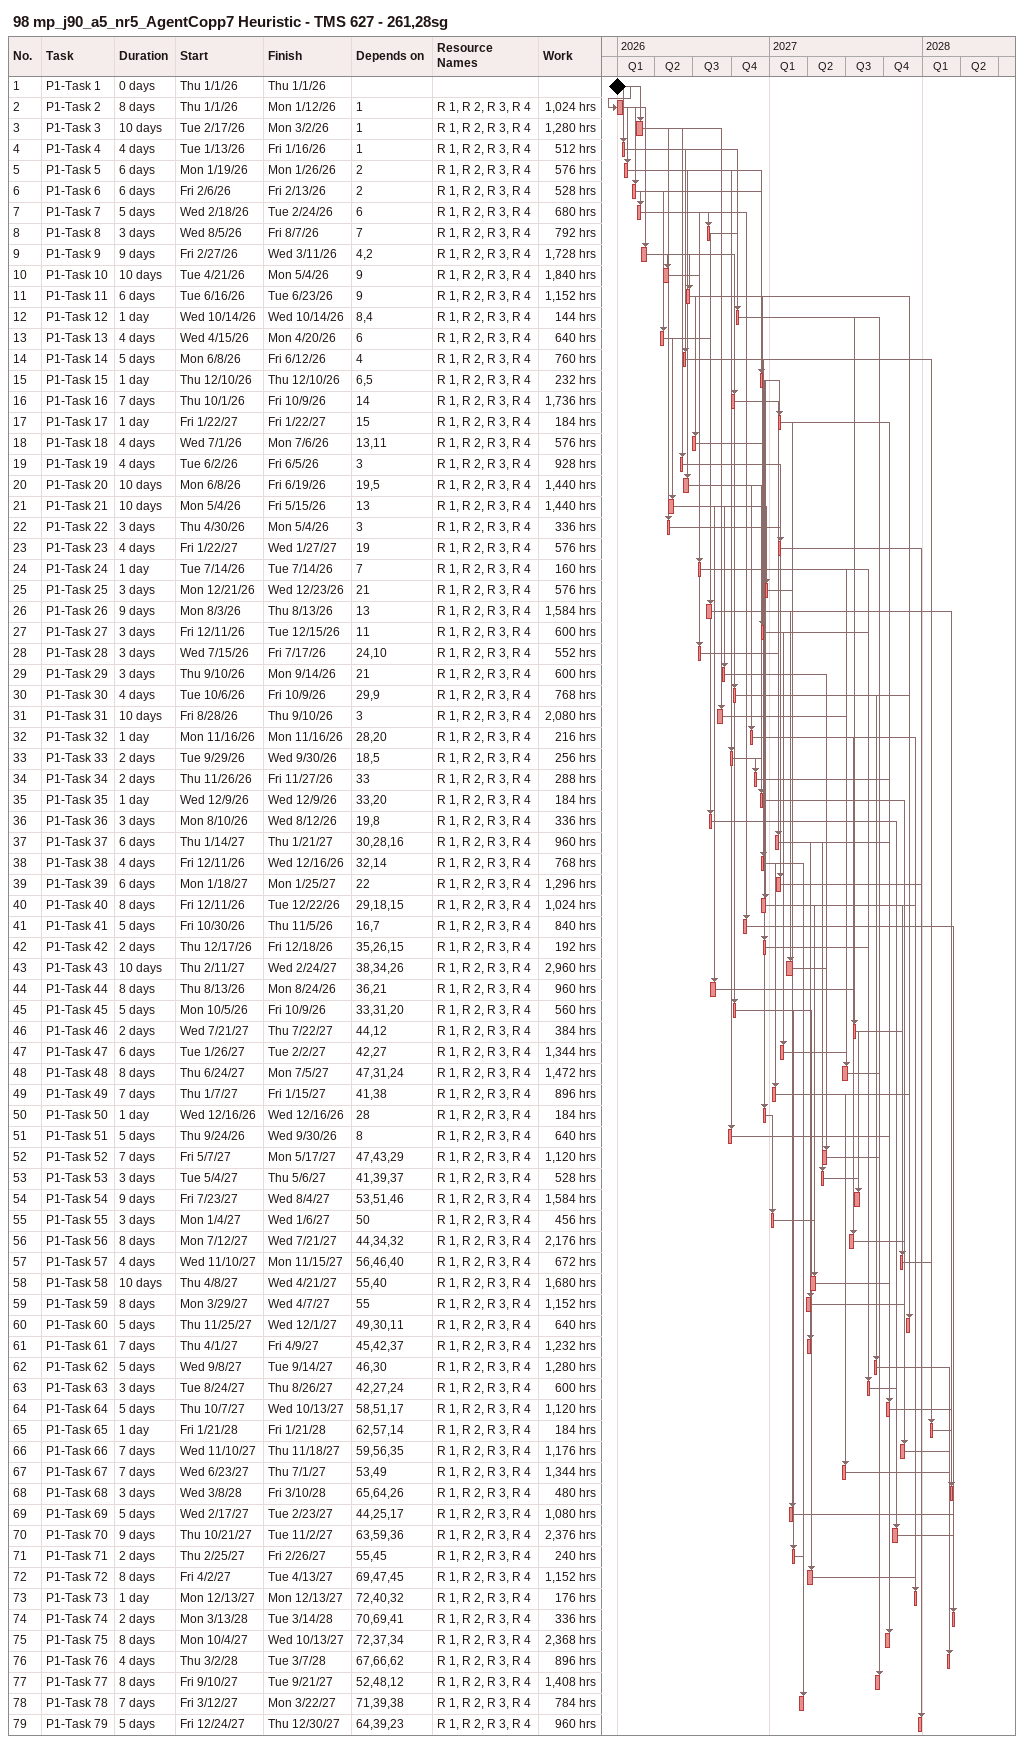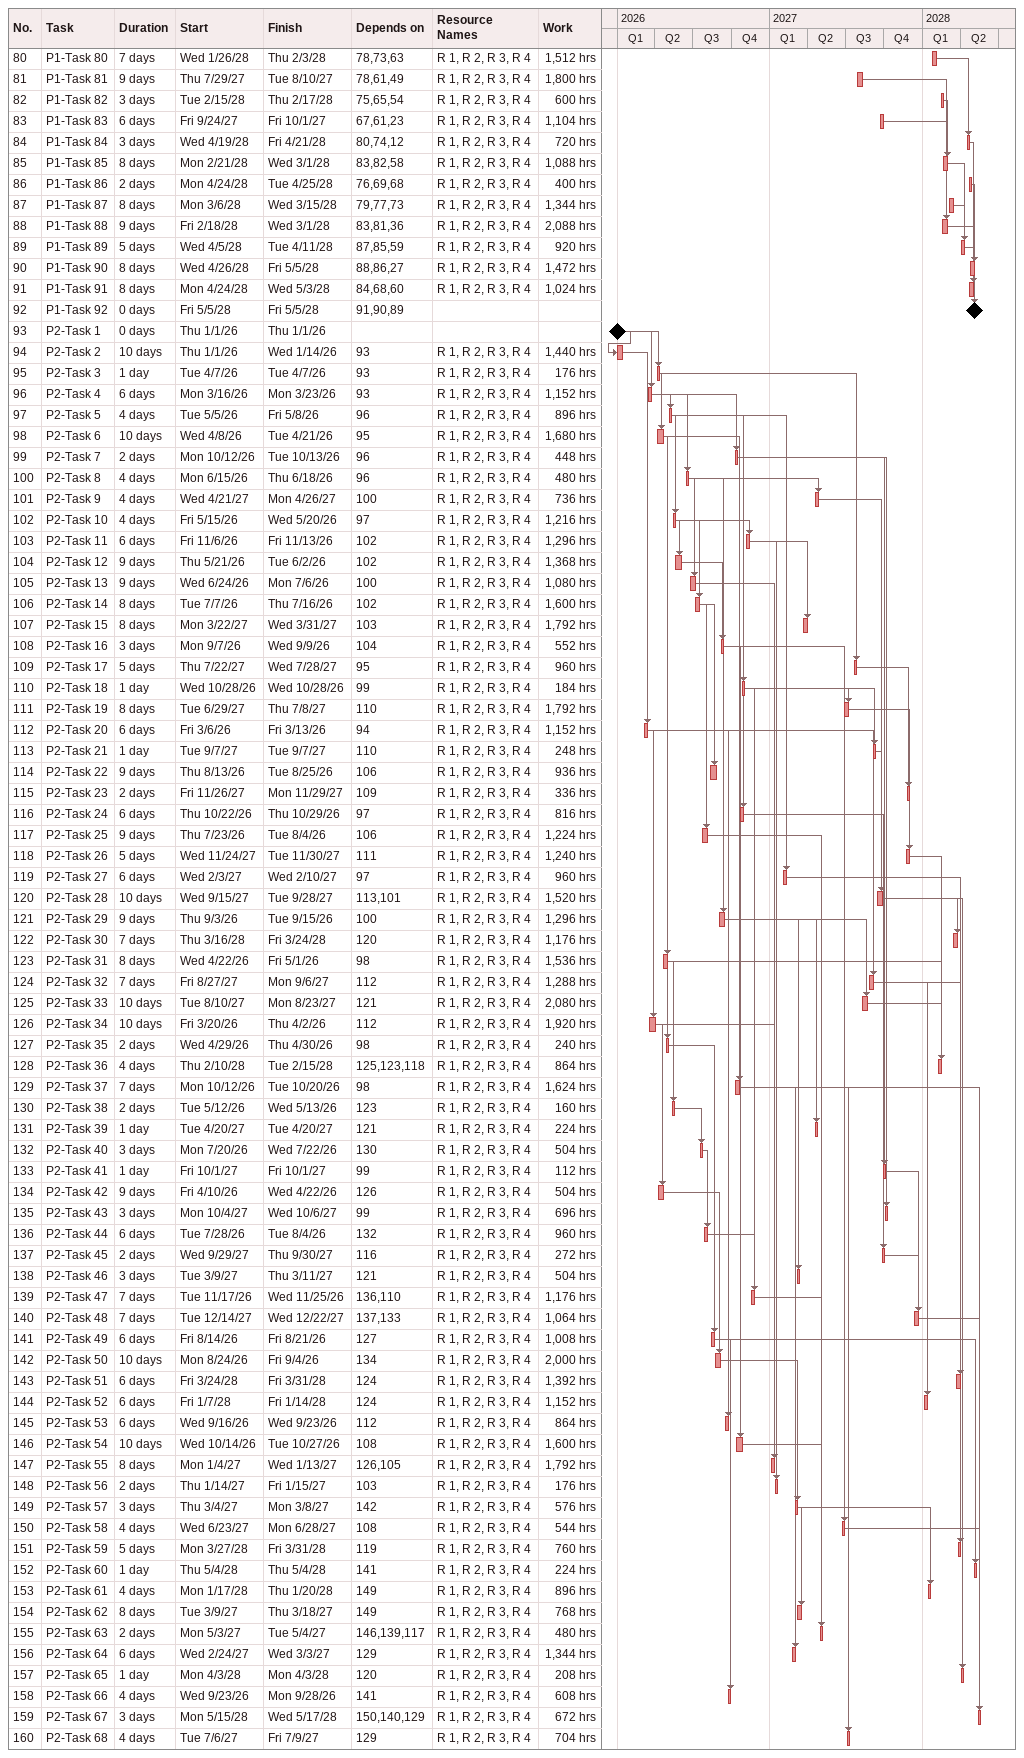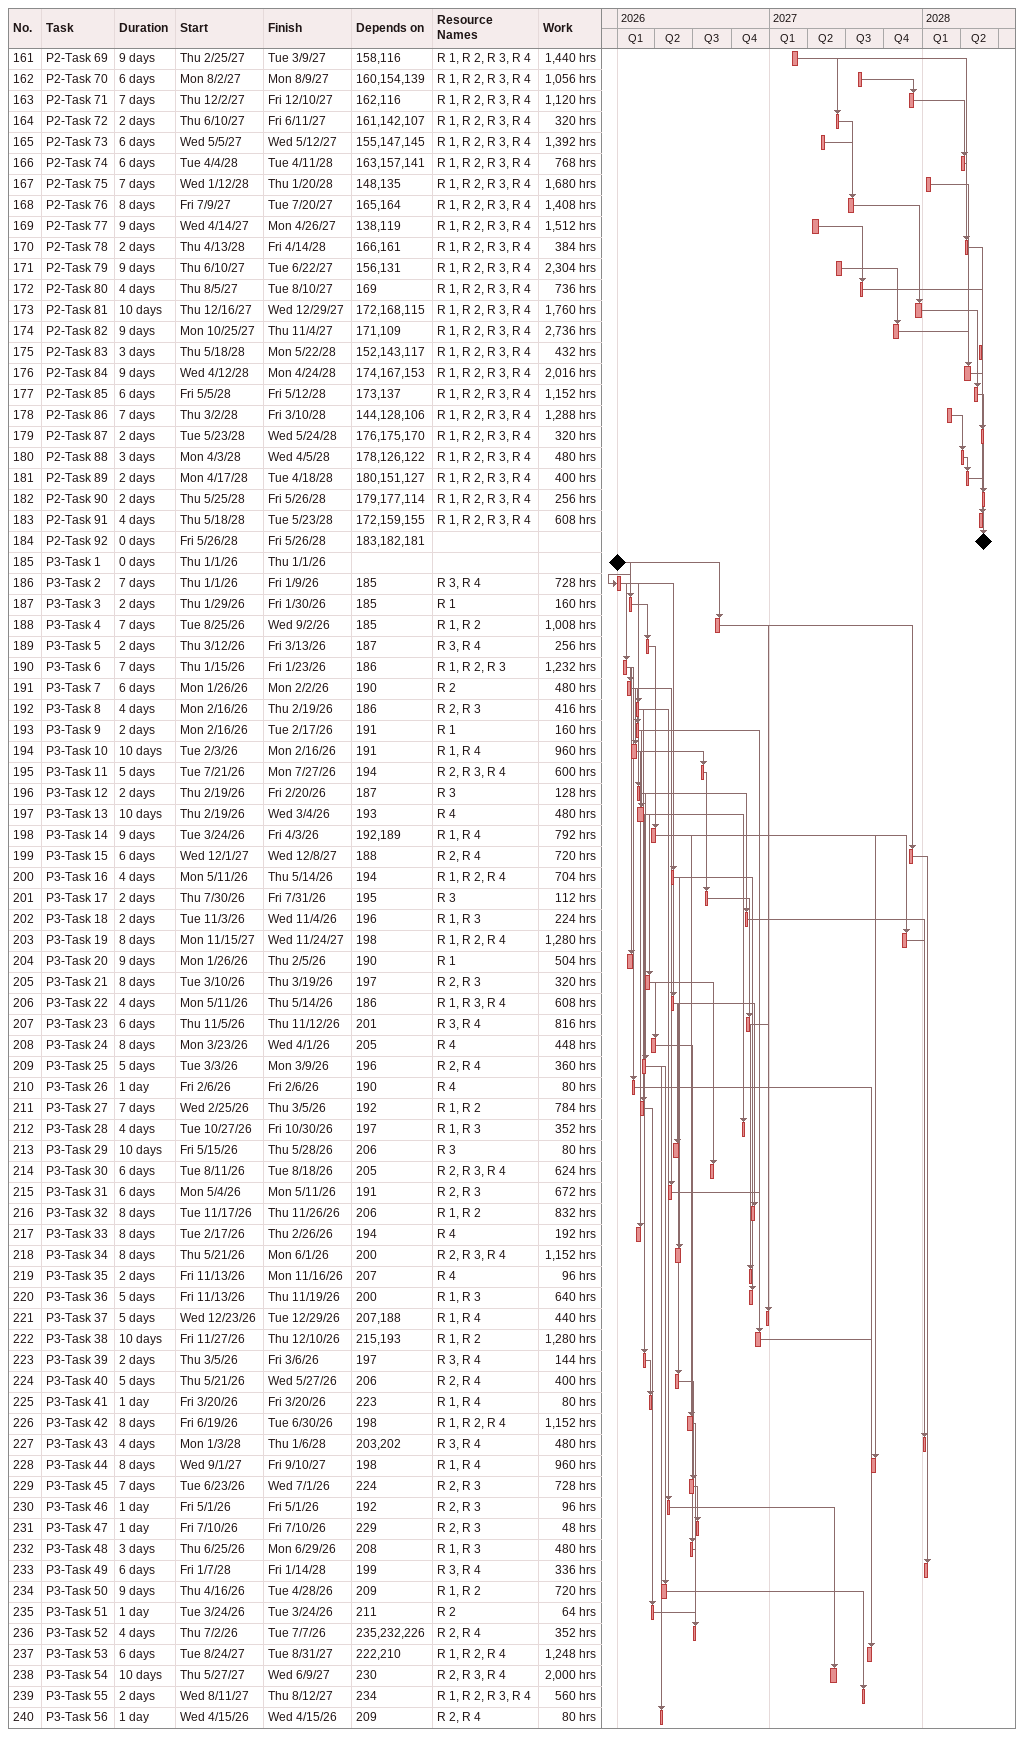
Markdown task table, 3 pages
98 mp_j90_a5_nr5_AgentCopp7 Heuristic - TMS 627 - 261,28sg

| ID | Task | Duration | Start | Finish | Predecessors | Resources | Work (h) |
|---|---|---|---|---|---|---|---|
| 1 | P1-Task 1 | 0d | 2026-01-01 | 2026-01-01 |  |  |  |
| 2 | P1-Task 2 | 8d | 2026-01-01 | 2026-01-12 | 1 | R 1, R 2, R 3, R 4 | 1024 |
| 3 | P1-Task 3 | 10d | 2026-02-17 | 2026-03-02 | 1 | R 1, R 2, R 3, R 4 | 1280 |
| 4 | P1-Task 4 | 4d | 2026-01-13 | 2026-01-16 | 1 | R 1, R 2, R 3, R 4 | 512 |
| 5 | P1-Task 5 | 6d | 2026-01-19 | 2026-01-26 | 2 | R 1, R 2, R 3, R 4 | 576 |
| 6 | P1-Task 6 | 6d | 2026-02-06 | 2026-02-13 | 2 | R 1, R 2, R 3, R 4 | 528 |
| 7 | P1-Task 7 | 5d | 2026-02-18 | 2026-02-24 | 6 | R 1, R 2, R 3, R 4 | 680 |
| 8 | P1-Task 8 | 3d | 2026-08-05 | 2026-08-07 | 7 | R 1, R 2, R 3, R 4 | 792 |
| 9 | P1-Task 9 | 9d | 2026-02-27 | 2026-03-11 | 4, 2 | R 1, R 2, R 3, R 4 | 1728 |
| 10 | P1-Task 10 | 10d | 2026-04-21 | 2026-05-04 | 9 | R 1, R 2, R 3, R 4 | 1840 |
| 11 | P1-Task 11 | 6d | 2026-06-16 | 2026-06-23 | 9 | R 1, R 2, R 3, R 4 | 1152 |
| 12 | P1-Task 12 | 1d | 2026-10-14 | 2026-10-14 | 8, 4 | R 1, R 2, R 3, R 4 | 144 |
| 13 | P1-Task 13 | 4d | 2026-04-15 | 2026-04-20 | 6 | R 1, R 2, R 3, R 4 | 640 |
| 14 | P1-Task 14 | 5d | 2026-06-08 | 2026-06-12 | 4 | R 1, R 2, R 3, R 4 | 760 |
| 15 | P1-Task 15 | 1d | 2026-12-10 | 2026-12-10 | 6, 5 | R 1, R 2, R 3, R 4 | 232 |
| 16 | P1-Task 16 | 7d | 2026-10-01 | 2026-10-09 | 14 | R 1, R 2, R 3, R 4 | 1736 |
| 17 | P1-Task 17 | 1d | 2027-01-22 | 2027-01-22 | 15 | R 1, R 2, R 3, R 4 | 184 |
| 18 | P1-Task 18 | 4d | 2026-07-01 | 2026-07-06 | 13, 11 | R 1, R 2, R 3, R 4 | 576 |
| 19 | P1-Task 19 | 4d | 2026-06-02 | 2026-06-05 | 3 | R 1, R 2, R 3, R 4 | 928 |
| 20 | P1-Task 20 | 10d | 2026-06-08 | 2026-06-19 | 19, 5 | R 1, R 2, R 3, R 4 | 1440 |
| 21 | P1-Task 21 | 10d | 2026-05-04 | 2026-05-15 | 13 | R 1, R 2, R 3, R 4 | 1440 |
| 22 | P1-Task 22 | 3d | 2026-04-30 | 2026-05-04 | 3 | R 1, R 2, R 3, R 4 | 336 |
| 23 | P1-Task 23 | 4d | 2027-01-22 | 2027-01-27 | 19 | R 1, R 2, R 3, R 4 | 576 |
| 24 | P1-Task 24 | 1d | 2026-07-14 | 2026-07-14 | 7 | R 1, R 2, R 3, R 4 | 160 |
| 25 | P1-Task 25 | 3d | 2026-12-21 | 2026-12-23 | 21 | R 1, R 2, R 3, R 4 | 576 |
| 26 | P1-Task 26 | 9d | 2026-08-03 | 2026-08-13 | 13 | R 1, R 2, R 3, R 4 | 1584 |
| 27 | P1-Task 27 | 3d | 2026-12-11 | 2026-12-15 | 11 | R 1, R 2, R 3, R 4 | 600 |
| 28 | P1-Task 28 | 3d | 2026-07-15 | 2026-07-17 | 24, 10 | R 1, R 2, R 3, R 4 | 552 |
| 29 | P1-Task 29 | 3d | 2026-09-10 | 2026-09-14 | 21 | R 1, R 2, R 3, R 4 | 600 |
| 30 | P1-Task 30 | 4d | 2026-10-06 | 2026-10-09 | 29, 9 | R 1, R 2, R 3, R 4 | 768 |
| 31 | P1-Task 31 | 10d | 2026-08-28 | 2026-09-10 | 3 | R 1, R 2, R 3, R 4 | 2080 |
| 32 | P1-Task 32 | 1d | 2026-11-16 | 2026-11-16 | 28, 20 | R 1, R 2, R 3, R 4 | 216 |
| 33 | P1-Task 33 | 2d | 2026-09-29 | 2026-09-30 | 18, 5 | R 1, R 2, R 3, R 4 | 256 |
| 34 | P1-Task 34 | 2d | 2026-11-26 | 2026-11-27 | 33 | R 1, R 2, R 3, R 4 | 288 |
| 35 | P1-Task 35 | 1d | 2026-12-09 | 2026-12-09 | 33, 20 | R 1, R 2, R 3, R 4 | 184 |
| 36 | P1-Task 36 | 3d | 2026-08-10 | 2026-08-12 | 19, 8 | R 1, R 2, R 3, R 4 | 336 |
| 37 | P1-Task 37 | 6d | 2027-01-14 | 2027-01-21 | 30, 28, 16 | R 1, R 2, R 3, R 4 | 960 |
| 38 | P1-Task 38 | 4d | 2026-12-11 | 2026-12-16 | 32, 14 | R 1, R 2, R 3, R 4 | 768 |
| 39 | P1-Task 39 | 6d | 2027-01-18 | 2027-01-25 | 22 | R 1, R 2, R 3, R 4 | 1296 |
| 40 | P1-Task 40 | 8d | 2026-12-11 | 2026-12-22 | 29, 18, 15 | R 1, R 2, R 3, R 4 | 1024 |
| 41 | P1-Task 41 | 5d | 2026-10-30 | 2026-11-05 | 16, 7 | R 1, R 2, R 3, R 4 | 840 |
| 42 | P1-Task 42 | 2d | 2026-12-17 | 2026-12-18 | 35, 26, 15 | R 1, R 2, R 3, R 4 | 192 |
| 43 | P1-Task 43 | 10d | 2027-02-11 | 2027-02-24 | 38, 34, 26 | R 1, R 2, R 3, R 4 | 2960 |
| 44 | P1-Task 44 | 8d | 2026-08-13 | 2026-08-24 | 36, 21 | R 1, R 2, R 3, R 4 | 960 |
| 45 | P1-Task 45 | 5d | 2026-10-05 | 2026-10-09 | 33, 31, 20 | R 1, R 2, R 3, R 4 | 560 |
| 46 | P1-Task 46 | 2d | 2027-07-21 | 2027-07-22 | 44, 12 | R 1, R 2, R 3, R 4 | 384 |
| 47 | P1-Task 47 | 6d | 2027-01-26 | 2027-02-02 | 42, 27 | R 1, R 2, R 3, R 4 | 1344 |
| 48 | P1-Task 48 | 8d | 2027-06-24 | 2027-07-05 | 47, 31, 24 | R 1, R 2, R 3, R 4 | 1472 |
| 49 | P1-Task 49 | 7d | 2027-01-07 | 2027-01-15 | 41, 38 | R 1, R 2, R 3, R 4 | 896 |
| 50 | P1-Task 50 | 1d | 2026-12-16 | 2026-12-16 | 28 | R 1, R 2, R 3, R 4 | 184 |
| 51 | P1-Task 51 | 5d | 2026-09-24 | 2026-09-30 | 8 | R 1, R 2, R 3, R 4 | 640 |
| 52 | P1-Task 52 | 7d | 2027-05-07 | 2027-05-17 | 47, 43, 29 | R 1, R 2, R 3, R 4 | 1120 |
| 53 | P1-Task 53 | 3d | 2027-05-04 | 2027-05-06 | 41, 39, 37 | R 1, R 2, R 3, R 4 | 528 |
| 54 | P1-Task 54 | 9d | 2027-07-23 | 2027-08-04 | 53, 51, 46 | R 1, R 2, R 3, R 4 | 1584 |
| 55 | P1-Task 55 | 3d | 2027-01-04 | 2027-01-06 | 50 | R 1, R 2, R 3, R 4 | 456 |
| 56 | P1-Task 56 | 8d | 2027-07-12 | 2027-07-21 | 44, 34, 32 | R 1, R 2, R 3, R 4 | 2176 |
| 57 | P1-Task 57 | 4d | 2027-11-10 | 2027-11-15 | 56, 46, 40 | R 1, R 2, R 3, R 4 | 672 |
| 58 | P1-Task 58 | 10d | 2027-04-08 | 2027-04-21 | 55, 40 | R 1, R 2, R 3, R 4 | 1680 |
| 59 | P1-Task 59 | 8d | 2027-03-29 | 2027-04-07 | 55 | R 1, R 2, R 3, R 4 | 1152 |
| 60 | P1-Task 60 | 5d | 2027-11-25 | 2027-12-01 | 49, 30, 11 | R 1, R 2, R 3, R 4 | 640 |
| 61 | P1-Task 61 | 7d | 2027-04-01 | 2027-04-09 | 45, 42, 37 | R 1, R 2, R 3, R 4 | 1232 |
| 62 | P1-Task 62 | 5d | 2027-09-08 | 2027-09-14 | 46, 30 | R 1, R 2, R 3, R 4 | 1280 |
| 63 | P1-Task 63 | 3d | 2027-08-24 | 2027-08-26 | 42, 27, 24 | R 1, R 2, R 3, R 4 | 600 |
| 64 | P1-Task 64 | 5d | 2027-10-07 | 2027-10-13 | 58, 51, 17 | R 1, R 2, R 3, R 4 | 1120 |
| 65 | P1-Task 65 | 1d | 2028-01-21 | 2028-01-21 | 62, 57, 14 | R 1, R 2, R 3, R 4 | 184 |
| 66 | P1-Task 66 | 7d | 2027-11-10 | 2027-11-18 | 59, 56, 35 | R 1, R 2, R 3, R 4 | 1176 |
| 67 | P1-Task 67 | 7d | 2027-06-23 | 2027-07-01 | 53, 49 | R 1, R 2, R 3, R 4 | 1344 |
| 68 | P1-Task 68 | 3d | 2028-03-08 | 2028-03-10 | 65, 64, 26 | R 1, R 2, R 3, R 4 | 480 |
| 69 | P1-Task 69 | 5d | 2027-02-17 | 2027-02-23 | 44, 25, 17 | R 1, R 2, R 3, R 4 | 1080 |
| 70 | P1-Task 70 | 9d | 2027-10-21 | 2027-11-02 | 63, 59, 36 | R 1, R 2, R 3, R 4 | 2376 |
| 71 | P1-Task 71 | 2d | 2027-02-25 | 2027-02-26 | 55, 45 | R 1, R 2, R 3, R 4 | 240 |
| 72 | P1-Task 72 | 8d | 2027-04-02 | 2027-04-13 | 69, 47, 45 | R 1, R 2, R 3, R 4 | 1152 |
| 73 | P1-Task 73 | 1d | 2027-12-13 | 2027-12-13 | 72, 40, 32 | R 1, R 2, R 3, R 4 | 176 |
| 74 | P1-Task 74 | 2d | 2028-03-13 | 2028-03-14 | 70, 69, 41 | R 1, R 2, R 3, R 4 | 336 |
| 75 | P1-Task 75 | 8d | 2027-10-04 | 2027-10-13 | 72, 37, 34 | R 1, R 2, R 3, R 4 | 2368 |
| 76 | P1-Task 76 | 4d | 2028-03-02 | 2028-03-07 | 67, 66, 62 | R 1, R 2, R 3, R 4 | 896 |
| 77 | P1-Task 77 | 8d | 2027-09-10 | 2027-09-21 | 52, 48, 12 | R 1, R 2, R 3, R 4 | 1408 |
| 78 | P1-Task 78 | 7d | 2027-03-12 | 2027-03-22 | 71, 39, 38 | R 1, R 2, R 3, R 4 | 784 |
| 79 | P1-Task 79 | 5d | 2027-12-24 | 2027-12-30 | 64, 39, 23 | R 1, R 2, R 3, R 4 | 960 |
| 80 | P1-Task 80 | 7d | 2028-01-26 | 2028-02-03 | 78, 73, 63 | R 1, R 2, R 3, R 4 | 1512 |
| 81 | P1-Task 81 | 9d | 2027-07-29 | 2027-08-10 | 78, 61, 49 | R 1, R 2, R 3, R 4 | 1800 |
| 82 | P1-Task 82 | 3d | 2028-02-15 | 2028-02-17 | 75, 65, 54 | R 1, R 2, R 3, R 4 | 600 |
| 83 | P1-Task 83 | 6d | 2027-09-24 | 2027-10-01 | 67, 61, 23 | R 1, R 2, R 3, R 4 | 1104 |
| 84 | P1-Task 84 | 3d | 2028-04-19 | 2028-04-21 | 80, 74, 12 | R 1, R 2, R 3, R 4 | 720 |
| 85 | P1-Task 85 | 8d | 2028-02-21 | 2028-03-01 | 83, 82, 58 | R 1, R 2, R 3, R 4 | 1088 |
| 86 | P1-Task 86 | 2d | 2028-04-24 | 2028-04-25 | 76, 69, 68 | R 1, R 2, R 3, R 4 | 400 |
| 87 | P1-Task 87 | 8d | 2028-03-06 | 2028-03-15 | 79, 77, 73 | R 1, R 2, R 3, R 4 | 1344 |
| 88 | P1-Task 88 | 9d | 2028-02-18 | 2028-03-01 | 83, 81, 36 | R 1, R 2, R 3, R 4 | 2088 |
| 89 | P1-Task 89 | 5d | 2028-04-05 | 2028-04-11 | 87, 85, 59 | R 1, R 2, R 3, R 4 | 920 |
| 90 | P1-Task 90 | 8d | 2028-04-26 | 2028-05-05 | 88, 86, 27 | R 1, R 2, R 3, R 4 | 1472 |
| 91 | P1-Task 91 | 8d | 2028-04-24 | 2028-05-03 | 84, 68, 60 | R 1, R 2, R 3, R 4 | 1024 |
| 92 | P1-Task 92 | 0d | 2028-05-05 | 2028-05-05 | 91, 90, 89 |  |  |
| 93 | P2-Task 1 | 0d | 2026-01-01 | 2026-01-01 |  |  |  |
| 94 | P2-Task 2 | 10d | 2026-01-01 | 2026-01-14 | 93 | R 1, R 2, R 3, R 4 | 1440 |
| 95 | P2-Task 3 | 1d | 2026-04-07 | 2026-04-07 | 93 | R 1, R 2, R 3, R 4 | 176 |
| 96 | P2-Task 4 | 6d | 2026-03-16 | 2026-03-23 | 93 | R 1, R 2, R 3, R 4 | 1152 |
| 97 | P2-Task 5 | 4d | 2026-05-05 | 2026-05-08 | 96 | R 1, R 2, R 3, R 4 | 896 |
| 98 | P2-Task 6 | 10d | 2026-04-08 | 2026-04-21 | 95 | R 1, R 2, R 3, R 4 | 1680 |
| 99 | P2-Task 7 | 2d | 2026-10-12 | 2026-10-13 | 96 | R 1, R 2, R 3, R 4 | 448 |
| 100 | P2-Task 8 | 4d | 2026-06-15 | 2026-06-18 | 96 | R 1, R 2, R 3, R 4 | 480 |
| 101 | P2-Task 9 | 4d | 2027-04-21 | 2027-04-26 | 100 | R 1, R 2, R 3, R 4 | 736 |
| 102 | P2-Task 10 | 4d | 2026-05-15 | 2026-05-20 | 97 | R 1, R 2, R 3, R 4 | 1216 |
| 103 | P2-Task 11 | 6d | 2026-11-06 | 2026-11-13 | 102 | R 1, R 2, R 3, R 4 | 1296 |
| 104 | P2-Task 12 | 9d | 2026-05-21 | 2026-06-02 | 102 | R 1, R 2, R 3, R 4 | 1368 |
| 105 | P2-Task 13 | 9d | 2026-06-24 | 2026-07-06 | 100 | R 1, R 2, R 3, R 4 | 1080 |
| 106 | P2-Task 14 | 8d | 2026-07-07 | 2026-07-16 | 102 | R 1, R 2, R 3, R 4 | 1600 |
| 107 | P2-Task 15 | 8d | 2027-03-22 | 2027-03-31 | 103 | R 1, R 2, R 3, R 4 | 1792 |
| 108 | P2-Task 16 | 3d | 2026-09-07 | 2026-09-09 | 104 | R 1, R 2, R 3, R 4 | 552 |
| 109 | P2-Task 17 | 5d | 2027-07-22 | 2027-07-28 | 95 | R 1, R 2, R 3, R 4 | 960 |
| 110 | P2-Task 18 | 1d | 2026-10-28 | 2026-10-28 | 99 | R 1, R 2, R 3, R 4 | 184 |
| 111 | P2-Task 19 | 8d | 2027-06-29 | 2027-07-08 | 110 | R 1, R 2, R 3, R 4 | 1792 |
| 112 | P2-Task 20 | 6d | 2026-03-06 | 2026-03-13 | 94 | R 1, R 2, R 3, R 4 | 1152 |
| 113 | P2-Task 21 | 1d | 2027-09-07 | 2027-09-07 | 110 | R 1, R 2, R 3, R 4 | 248 |
| 114 | P2-Task 22 | 9d | 2026-08-13 | 2026-08-25 | 106 | R 1, R 2, R 3, R 4 | 936 |
| 115 | P2-Task 23 | 2d | 2027-11-26 | 2027-11-29 | 109 | R 1, R 2, R 3, R 4 | 336 |
| 116 | P2-Task 24 | 6d | 2026-10-22 | 2026-10-29 | 97 | R 1, R 2, R 3, R 4 | 816 |
| 117 | P2-Task 25 | 9d | 2026-07-23 | 2026-08-04 | 106 | R 1, R 2, R 3, R 4 | 1224 |
| 118 | P2-Task 26 | 5d | 2027-11-24 | 2027-11-30 | 111 | R 1, R 2, R 3, R 4 | 1240 |
| 119 | P2-Task 27 | 6d | 2027-02-03 | 2027-02-10 | 97 | R 1, R 2, R 3, R 4 | 960 |
| 120 | P2-Task 28 | 10d | 2027-09-15 | 2027-09-28 | 113, 101 | R 1, R 2, R 3, R 4 | 1520 |
| 121 | P2-Task 29 | 9d | 2026-09-03 | 2026-09-15 | 100 | R 1, R 2, R 3, R 4 | 1296 |
| 122 | P2-Task 30 | 7d | 2028-03-16 | 2028-03-24 | 120 | R 1, R 2, R 3, R 4 | 1176 |
| 123 | P2-Task 31 | 8d | 2026-04-22 | 2026-05-01 | 98 | R 1, R 2, R 3, R 4 | 1536 |
| 124 | P2-Task 32 | 7d | 2027-08-27 | 2027-09-06 | 112 | R 1, R 2, R 3, R 4 | 1288 |
| 125 | P2-Task 33 | 10d | 2027-08-10 | 2027-08-23 | 121 | R 1, R 2, R 3, R 4 | 2080 |
| 126 | P2-Task 34 | 10d | 2026-03-20 | 2026-04-02 | 112 | R 1, R 2, R 3, R 4 | 1920 |
| 127 | P2-Task 35 | 2d | 2026-04-29 | 2026-04-30 | 98 | R 1, R 2, R 3, R 4 | 240 |
| 128 | P2-Task 36 | 4d | 2028-02-10 | 2028-02-15 | 125, 123, 118 | R 1, R 2, R 3, R 4 | 864 |
| 129 | P2-Task 37 | 7d | 2026-10-12 | 2026-10-20 | 98 | R 1, R 2, R 3, R 4 | 1624 |
| 130 | P2-Task 38 | 2d | 2026-05-12 | 2026-05-13 | 123 | R 1, R 2, R 3, R 4 | 160 |
| 131 | P2-Task 39 | 1d | 2027-04-20 | 2027-04-20 | 121 | R 1, R 2, R 3, R 4 | 224 |
| 132 | P2-Task 40 | 3d | 2026-07-20 | 2026-07-22 | 130 | R 1, R 2, R 3, R 4 | 504 |
| 133 | P2-Task 41 | 1d | 2027-10-01 | 2027-10-01 | 99 | R 1, R 2, R 3, R 4 | 112 |
| 134 | P2-Task 42 | 9d | 2026-04-10 | 2026-04-22 | 126 | R 1, R 2, R 3, R 4 | 504 |
| 135 | P2-Task 43 | 3d | 2027-10-04 | 2027-10-06 | 99 | R 1, R 2, R 3, R 4 | 696 |
| 136 | P2-Task 44 | 6d | 2026-07-28 | 2026-08-04 | 132 | R 1, R 2, R 3, R 4 | 960 |
| 137 | P2-Task 45 | 2d | 2027-09-29 | 2027-09-30 | 116 | R 1, R 2, R 3, R 4 | 272 |
| 138 | P2-Task 46 | 3d | 2027-03-09 | 2027-03-11 | 121 | R 1, R 2, R 3, R 4 | 504 |
| 139 | P2-Task 47 | 7d | 2026-11-17 | 2026-11-25 | 136, 110 | R 1, R 2, R 3, R 4 | 1176 |
| 140 | P2-Task 48 | 7d | 2027-12-14 | 2027-12-22 | 137, 133 | R 1, R 2, R 3, R 4 | 1064 |
| 141 | P2-Task 49 | 6d | 2026-08-14 | 2026-08-21 | 127 | R 1, R 2, R 3, R 4 | 1008 |
| 142 | P2-Task 50 | 10d | 2026-08-24 | 2026-09-04 | 134 | R 1, R 2, R 3, R 4 | 2000 |
| 143 | P2-Task 51 | 6d | 2028-03-24 | 2028-03-31 | 124 | R 1, R 2, R 3, R 4 | 1392 |
| 144 | P2-Task 52 | 6d | 2028-01-07 | 2028-01-14 | 124 | R 1, R 2, R 3, R 4 | 1152 |
| 145 | P2-Task 53 | 6d | 2026-09-16 | 2026-09-23 | 112 | R 1, R 2, R 3, R 4 | 864 |
| 146 | P2-Task 54 | 10d | 2026-10-14 | 2026-10-27 | 108 | R 1, R 2, R 3, R 4 | 1600 |
| 147 | P2-Task 55 | 8d | 2027-01-04 | 2027-01-13 | 126, 105 | R 1, R 2, R 3, R 4 | 1792 |
| 148 | P2-Task 56 | 2d | 2027-01-14 | 2027-01-15 | 103 | R 1, R 2, R 3, R 4 | 176 |
| 149 | P2-Task 57 | 3d | 2027-03-04 | 2027-03-08 | 142 | R 1, R 2, R 3, R 4 | 576 |
| 150 | P2-Task 58 | 4d | 2027-06-23 | 2027-06-28 | 108 | R 1, R 2, R 3, R 4 | 544 |
| 151 | P2-Task 59 | 5d | 2028-03-27 | 2028-03-31 | 119 | R 1, R 2, R 3, R 4 | 760 |
| 152 | P2-Task 60 | 1d | 2028-05-04 | 2028-05-04 | 141 | R 1, R 2, R 3, R 4 | 224 |
| 153 | P2-Task 61 | 4d | 2028-01-17 | 2028-01-20 | 149 | R 1, R 2, R 3, R 4 | 896 |
| 154 | P2-Task 62 | 8d | 2027-03-09 | 2027-03-18 | 149 | R 1, R 2, R 3, R 4 | 768 |
| 155 | P2-Task 63 | 2d | 2027-05-03 | 2027-05-04 | 146, 139, 117 | R 1, R 2, R 3, R 4 | 480 |
| 156 | P2-Task 64 | 6d | 2027-02-24 | 2027-03-03 | 129 | R 1, R 2, R 3, R 4 | 1344 |
| 157 | P2-Task 65 | 1d | 2028-04-03 | 2028-04-03 | 120 | R 1, R 2, R 3, R 4 | 208 |
| 158 | P2-Task 66 | 4d | 2026-09-23 | 2026-09-28 | 141 | R 1, R 2, R 3, R 4 | 608 |
| 159 | P2-Task 67 | 3d | 2028-05-15 | 2028-05-17 | 150, 140, 129 | R 1, R 2, R 3, R 4 | 672 |
| 160 | P2-Task 68 | 4d | 2027-07-06 | 2027-07-09 | 129 | R 1, R 2, R 3, R 4 | 704 |
| 161 | P2-Task 69 | 9d | 2027-02-25 | 2027-03-09 | 158, 116 | R 1, R 2, R 3, R 4 | 1440 |
| 162 | P2-Task 70 | 6d | 2027-08-02 | 2027-08-09 | 160, 154, 139 | R 1, R 2, R 3, R 4 | 1056 |
| 163 | P2-Task 71 | 7d | 2027-12-02 | 2027-12-10 | 162, 116 | R 1, R 2, R 3, R 4 | 1120 |
| 164 | P2-Task 72 | 2d | 2027-06-10 | 2027-06-11 | 161, 142, 107 | R 1, R 2, R 3, R 4 | 320 |
| 165 | P2-Task 73 | 6d | 2027-05-05 | 2027-05-12 | 155, 147, 145 | R 1, R 2, R 3, R 4 | 1392 |
| 166 | P2-Task 74 | 6d | 2028-04-04 | 2028-04-11 | 163, 157, 141 | R 1, R 2, R 3, R 4 | 768 |
| 167 | P2-Task 75 | 7d | 2028-01-12 | 2028-01-20 | 148, 135 | R 1, R 2, R 3, R 4 | 1680 |
| 168 | P2-Task 76 | 8d | 2027-07-09 | 2027-07-20 | 165, 164 | R 1, R 2, R 3, R 4 | 1408 |
| 169 | P2-Task 77 | 9d | 2027-04-14 | 2027-04-26 | 138, 119 | R 1, R 2, R 3, R 4 | 1512 |
| 170 | P2-Task 78 | 2d | 2028-04-13 | 2028-04-14 | 166, 161 | R 1, R 2, R 3, R 4 | 384 |
| 171 | P2-Task 79 | 9d | 2027-06-10 | 2027-06-22 | 156, 131 | R 1, R 2, R 3, R 4 | 2304 |
| 172 | P2-Task 80 | 4d | 2027-08-05 | 2027-08-10 | 169 | R 1, R 2, R 3, R 4 | 736 |
| 173 | P2-Task 81 | 10d | 2027-12-16 | 2027-12-29 | 172, 168, 115 | R 1, R 2, R 3, R 4 | 1760 |
| 174 | P2-Task 82 | 9d | 2027-10-25 | 2027-11-04 | 171, 109 | R 1, R 2, R 3, R 4 | 2736 |
| 175 | P2-Task 83 | 3d | 2028-05-18 | 2028-05-22 | 152, 143, 117 | R 1, R 2, R 3, R 4 | 432 |
| 176 | P2-Task 84 | 9d | 2028-04-12 | 2028-04-24 | 174, 167, 153 | R 1, R 2, R 3, R 4 | 2016 |
| 177 | P2-Task 85 | 6d | 2028-05-05 | 2028-05-12 | 173, 137 | R 1, R 2, R 3, R 4 | 1152 |
| 178 | P2-Task 86 | 7d | 2028-03-02 | 2028-03-10 | 144, 128, 106 | R 1, R 2, R 3, R 4 | 1288 |
| 179 | P2-Task 87 | 2d | 2028-05-23 | 2028-05-24 | 176, 175, 170 | R 1, R 2, R 3, R 4 | 320 |
| 180 | P2-Task 88 | 3d | 2028-04-03 | 2028-04-05 | 178, 126, 122 | R 1, R 2, R 3, R 4 | 480 |
| 181 | P2-Task 89 | 2d | 2028-04-17 | 2028-04-18 | 180, 151, 127 | R 1, R 2, R 3, R 4 | 400 |
| 182 | P2-Task 90 | 2d | 2028-05-25 | 2028-05-26 | 179, 177, 114 | R 1, R 2, R 3, R 4 | 256 |
| 183 | P2-Task 91 | 4d | 2028-05-18 | 2028-05-23 | 172, 159, 155 | R 1, R 2, R 3, R 4 | 608 |
| 184 | P2-Task 92 | 0d | 2028-05-26 | 2028-05-26 | 183, 182, 181 |  |  |
| 185 | P3-Task 1 | 0d | 2026-01-01 | 2026-01-01 |  |  |  |
| 186 | P3-Task 2 | 7d | 2026-01-01 | 2026-01-09 | 185 | R 3, R 4 | 728 |
| 187 | P3-Task 3 | 2d | 2026-01-29 | 2026-01-30 | 185 | R 1 | 160 |
| 188 | P3-Task 4 | 7d | 2026-08-25 | 2026-09-02 | 185 | R 1, R 2 | 1008 |
| 189 | P3-Task 5 | 2d | 2026-03-12 | 2026-03-13 | 187 | R 3, R 4 | 256 |
| 190 | P3-Task 6 | 7d | 2026-01-15 | 2026-01-23 | 186 | R 1, R 2, R 3 | 1232 |
| 191 | P3-Task 7 | 6d | 2026-01-26 | 2026-02-02 | 190 | R 2 | 480 |
| 192 | P3-Task 8 | 4d | 2026-02-16 | 2026-02-19 | 186 | R 2, R 3 | 416 |
| 193 | P3-Task 9 | 2d | 2026-02-16 | 2026-02-17 | 191 | R 1 | 160 |
| 194 | P3-Task 10 | 10d | 2026-02-03 | 2026-02-16 | 191 | R 1, R 4 | 960 |
| 195 | P3-Task 11 | 5d | 2026-07-21 | 2026-07-27 | 194 | R 2, R 3, R 4 | 600 |
| 196 | P3-Task 12 | 2d | 2026-02-19 | 2026-02-20 | 187 | R 3 | 128 |
| 197 | P3-Task 13 | 10d | 2026-02-19 | 2026-03-04 | 193 | R 4 | 480 |
| 198 | P3-Task 14 | 9d | 2026-03-24 | 2026-04-03 | 192, 189 | R 1, R 4 | 792 |
| 199 | P3-Task 15 | 6d | 2027-12-01 | 2027-12-08 | 188 | R 2, R 4 | 720 |
| 200 | P3-Task 16 | 4d | 2026-05-11 | 2026-05-14 | 194 | R 1, R 2, R 4 | 704 |
| 201 | P3-Task 17 | 2d | 2026-07-30 | 2026-07-31 | 195 | R 3 | 112 |
| 202 | P3-Task 18 | 2d | 2026-11-03 | 2026-11-04 | 196 | R 1, R 3 | 224 |
| 203 | P3-Task 19 | 8d | 2027-11-15 | 2027-11-24 | 198 | R 1, R 2, R 4 | 1280 |
| 204 | P3-Task 20 | 9d | 2026-01-26 | 2026-02-05 | 190 | R 1 | 504 |
| 205 | P3-Task 21 | 8d | 2026-03-10 | 2026-03-19 | 197 | R 2, R 3 | 320 |
| 206 | P3-Task 22 | 4d | 2026-05-11 | 2026-05-14 | 186 | R 1, R 3, R 4 | 608 |
| 207 | P3-Task 23 | 6d | 2026-11-05 | 2026-11-12 | 201 | R 3, R 4 | 816 |
| 208 | P3-Task 24 | 8d | 2026-03-23 | 2026-04-01 | 205 | R 4 | 448 |
| 209 | P3-Task 25 | 5d | 2026-03-03 | 2026-03-09 | 196 | R 2, R 4 | 360 |
| 210 | P3-Task 26 | 1d | 2026-02-06 | 2026-02-06 | 190 | R 4 | 80 |
| 211 | P3-Task 27 | 7d | 2026-02-25 | 2026-03-05 | 192 | R 1, R 2 | 784 |
| 212 | P3-Task 28 | 4d | 2026-10-27 | 2026-10-30 | 197 | R 1, R 3 | 352 |
| 213 | P3-Task 29 | 10d | 2026-05-15 | 2026-05-28 | 206 | R 3 | 80 |
| 214 | P3-Task 30 | 6d | 2026-08-11 | 2026-08-18 | 205 | R 2, R 3, R 4 | 624 |
| 215 | P3-Task 31 | 6d | 2026-05-04 | 2026-05-11 | 191 | R 2, R 3 | 672 |
| 216 | P3-Task 32 | 8d | 2026-11-17 | 2026-11-26 | 206 | R 1, R 2 | 832 |
| 217 | P3-Task 33 | 8d | 2026-02-17 | 2026-02-26 | 194 | R 4 | 192 |
| 218 | P3-Task 34 | 8d | 2026-05-21 | 2026-06-01 | 200 | R 2, R 3, R 4 | 1152 |
| 219 | P3-Task 35 | 2d | 2026-11-13 | 2026-11-16 | 207 | R 4 | 96 |
| 220 | P3-Task 36 | 5d | 2026-11-13 | 2026-11-19 | 200 | R 1, R 3 | 640 |
| 221 | P3-Task 37 | 5d | 2026-12-23 | 2026-12-29 | 207, 188 | R 1, R 4 | 440 |
| 222 | P3-Task 38 | 10d | 2026-11-27 | 2026-12-10 | 215, 193 | R 1, R 2 | 1280 |
| 223 | P3-Task 39 | 2d | 2026-03-05 | 2026-03-06 | 197 | R 3, R 4 | 144 |
| 224 | P3-Task 40 | 5d | 2026-05-21 | 2026-05-27 | 206 | R 2, R 4 | 400 |
| 225 | P3-Task 41 | 1d | 2026-03-20 | 2026-03-20 | 223 | R 1, R 4 | 80 |
| 226 | P3-Task 42 | 8d | 2026-06-19 | 2026-06-30 | 198 | R 1, R 2, R 4 | 1152 |
| 227 | P3-Task 43 | 4d | 2028-01-03 | 2028-01-06 | 203, 202 | R 3, R 4 | 480 |
| 228 | P3-Task 44 | 8d | 2027-09-01 | 2027-09-10 | 198 | R 1, R 4 | 960 |
| 229 | P3-Task 45 | 7d | 2026-06-23 | 2026-07-01 | 224 | R 2, R 3 | 728 |
| 230 | P3-Task 46 | 1d | 2026-05-01 | 2026-05-01 | 192 | R 2, R 3 | 96 |
| 231 | P3-Task 47 | 1d | 2026-07-10 | 2026-07-10 | 229 | R 2, R 3 | 48 |
| 232 | P3-Task 48 | 3d | 2026-06-25 | 2026-06-29 | 208 | R 1, R 3 | 480 |
| 233 | P3-Task 49 | 6d | 2028-01-07 | 2028-01-14 | 199 | R 3, R 4 | 336 |
| 234 | P3-Task 50 | 9d | 2026-04-16 | 2026-04-28 | 209 | R 1, R 2 | 720 |
| 235 | P3-Task 51 | 1d | 2026-03-24 | 2026-03-24 | 211 | R 2 | 64 |
| 236 | P3-Task 52 | 4d | 2026-07-02 | 2026-07-07 | 235, 232, 226 | R 2, R 4 | 352 |
| 237 | P3-Task 53 | 6d | 2027-08-24 | 2027-08-31 | 222, 210 | R 1, R 2, R 4 | 1248 |
| 238 | P3-Task 54 | 10d | 2027-05-27 | 2027-06-09 | 230 | R 2, R 3, R 4 | 2000 |
| 239 | P3-Task 55 | 2d | 2027-08-11 | 2027-08-12 | 234 | R 1, R 2, R 3, R 4 | 560 |
| 240 | P3-Task 56 | 1d | 2026-04-15 | 2026-04-15 | 209 | R 2, R 4 | 80 |
